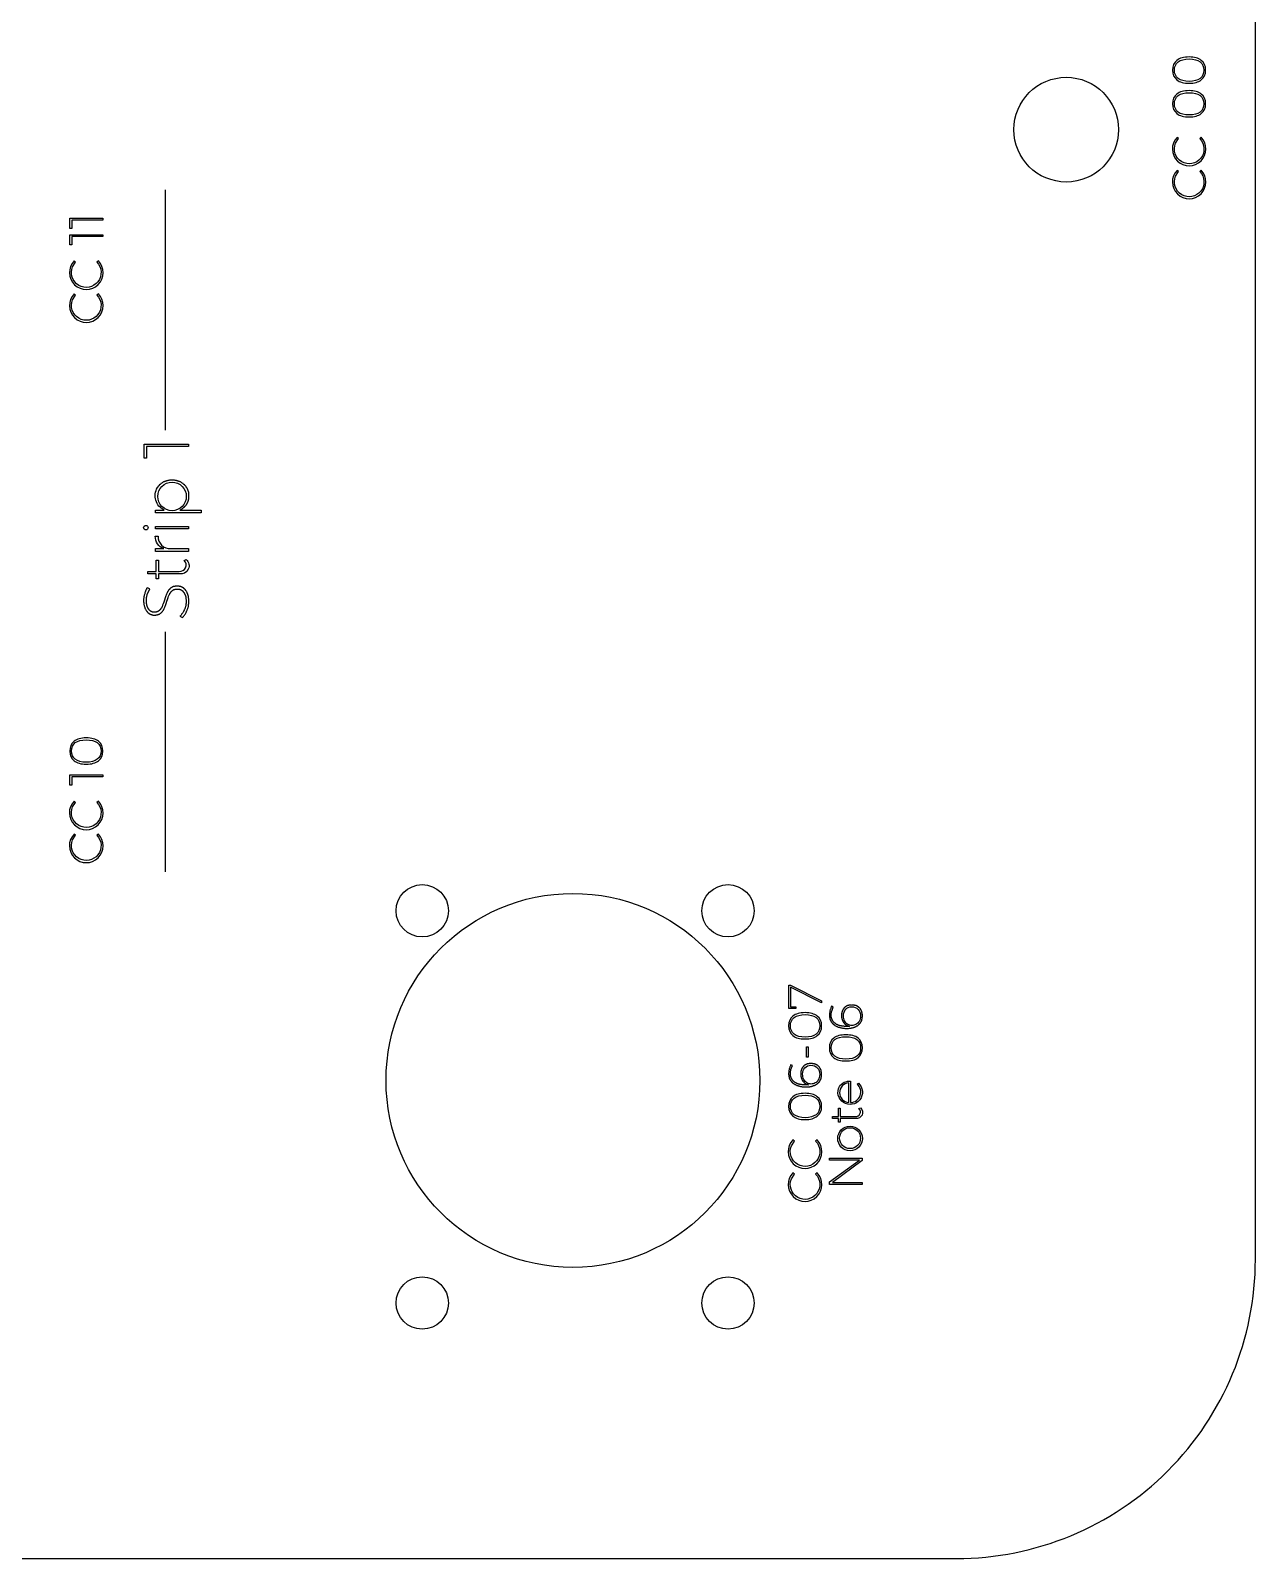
# Model space of a CAD drawing. Header units: millimetres. Extents: x 392 to 1349, y 886 to 1236.
# Drawn here: x 1038.9 to 1120.8, y 916.2 to 1018.3 of the extents above; entities that cross this region are included whole.
import ezdxf

# ---------------------------------------------------------------- set-up
doc = ezdxf.new("R2010")
doc.units = ezdxf.units.MM
doc.header["$MEASUREMENT"] = 0
doc.layers.add('Fab 3$Electronics$CUT3', color=3, linetype='Continuous', true_color=0x00ff00)
doc.layers.add('Fab 3$Electronics$ENGRAVE3', color=25, linetype='Continuous', true_color=0x996633)

msp = doc.modelspace()

# ---------------------------------------------------------------- linework, layer by layer
at = {"layer": 'Fab 3$Electronics$CUT3'}
msp.add_lwpolyline([(977.01, 916.16), (1100.84, 916.16, 0.414214), (1120.84, 936.16), (1120.84, 1195.16, 0.414214), (1100.84, 1215.16), (977.01, 1215.16, 0.414214), (957.01, 1195.16), (957.01, 1188.16, 0.414214), (967.01, 1178.16, -0.414214), (977.01, 1168.16), (977.01, 963.16, -0.414214), (967.01, 953.16, 0.414214), (957.01, 943.16), (957.01, 936.16, 0.414214)], format="xyb", close=True, dxfattribs=at)
msp.add_lwpolyline([(977.01, 916.16), (1100.84, 916.16, 0.414214), (1120.84, 936.16), (1120.84, 1195.16, 0.414214), (1100.84, 1215.16), (977.01, 1215.16, 0.414214), (957.01, 1195.16), (957.01, 1188.16, 0.414214), (967.01, 1178.16, -0.414214), (977.01, 1168.16), (977.01, 963.16, -0.414214), (967.01, 953.16, 0.414214), (957.01, 943.16), (957.01, 936.16, 0.414214)], format="xyb", close=True, dxfattribs=at)
msp.add_lwpolyline([(1090.82, 949.67), (1090.82, 950.37), (1090.93, 950.37), (1090.93, 949.67)], close=True, dxfattribs=at)
for centre, radius in [((1108.19, 1011.68), 3.5), ((1065.12, 959.46), 1.75), ((1065.12, 959.46), 1.75), ((1085.57, 959.46), 1.75), ((1085.57, 959.46), 1.75), ((1075.2, 948.12), 12.5), ((1065.12, 933.24), 1.75), ((1065.12, 933.24), 1.75), ((1085.57, 933.24), 1.75), ((1085.57, 933.24), 1.75)]:
    msp.add_circle(centre, radius, dxfattribs=at)
at = {"layer": 'Fab 3$Electronics$ENGRAVE3'}
for p, q in [((1047.92, 1007.65), (1047.92, 991.59)), ((1047.92, 978.12), (1047.92, 962.06))]:
    msp.add_line(p, q, dxfattribs=at)
for points in [[(1115.5, 1010.77), (1115.7, 1011.08), (1115.6, 1011.16, 2.359226), (1117.21, 1011.17), (1117.12, 1011.08, -1.864699)], [(1115.5, 1008.57), (1115.7, 1008.88), (1115.6, 1008.96, 2.359226), (1117.21, 1008.97), (1117.12, 1008.88, -1.864699)], [(1041.74, 1002.51), (1041.94, 1002.82), (1041.84, 1002.9, 2.359226), (1043.46, 1002.91), (1043.36, 1002.82, -1.864699)], [(1041.74, 1000.31), (1041.94, 1000.62), (1041.84, 1000.7, 2.359226), (1043.46, 1000.71), (1043.36, 1000.62, -1.864699)], [(1047.41, 987.75), (1047.43, 987.78), (1047.45, 987.81), (1047.47, 987.84), (1047.49, 987.86), (1047.5, 987.88), (1047.51, 987.89), (1047.53, 987.9), (1047.54, 987.92), (1047.55, 987.93), (1047.56, 987.94), (1047.57, 987.95), (1047.58, 987.97), (1047.6, 987.98), (1047.61, 987.99), (1047.62, 988), (1047.64, 988.01), (1047.66, 988.03), (1047.69, 988.06), (1047.72, 988.08), (1047.75, 988.09), (1047.78, 988.11), (1047.81, 988.13), (1047.84, 988.15), (1047.88, 988.16), (1047.91, 988.18), (1047.94, 988.19), (1047.98, 988.2), (1048.01, 988.21), (1048.05, 988.22), (1048.08, 988.23), (1048.12, 988.24), (1048.16, 988.25), (1048.19, 988.25), (1048.23, 988.26), (1048.27, 988.26), (1048.31, 988.26), (1048.35, 988.27), (1048.39, 988.27), (1048.43, 988.27), (1048.47, 988.26), (1048.51, 988.26), (1048.54, 988.26), (1048.58, 988.25), (1048.62, 988.25), (1048.66, 988.24), (1048.69, 988.23), (1048.73, 988.22), (1048.76, 988.21), (1048.8, 988.2), (1048.83, 988.19), (1048.87, 988.18), (1048.9, 988.16), (1048.93, 988.15), (1048.96, 988.13), (1048.99, 988.11), (1049.02, 988.09), (1049.05, 988.08), (1049.08, 988.06), (1049.11, 988.03), (1049.14, 988.01), (1049.16, 987.99), (1049.18, 987.98), (1049.19, 987.97), (1049.2, 987.95), (1049.21, 987.94), (1049.23, 987.93), (1049.24, 987.92), (1049.25, 987.91), (1049.26, 987.89), (1049.28, 987.87), (1049.3, 987.84), (1049.32, 987.81), (1049.34, 987.78), (1049.36, 987.75), (1049.37, 987.74), (1049.38, 987.72), (1049.39, 987.7), (1049.39, 987.69), (1049.4, 987.67), (1049.41, 987.66), (1049.42, 987.64), (1049.42, 987.62), (1049.43, 987.61), (1049.44, 987.59), (1049.45, 987.56), (1049.46, 987.52), (1049.47, 987.49), (1049.48, 987.46), (1049.48, 987.42), (1049.49, 987.38), (1049.49, 987.35), (1049.5, 987.31), (1049.5, 987.27), (1049.5, 987.23), (1049.5, 987.2), (1049.5, 987.16), (1049.5, 987.12), (1049.5, 987.08), (1049.49, 987.04), (1049.49, 987), (1049.48, 986.96), (1049.48, 986.95), (1049.47, 986.93), (1049.47, 986.91), (1049.46, 986.89), (1049.46, 986.87), (1049.45, 986.86), (1049.45, 986.84), (1049.44, 986.82), (1049.44, 986.8), (1049.43, 986.79), (1049.42, 986.77), (1049.42, 986.75), (1049.41, 986.74), (1049.4, 986.72), (1049.39, 986.7), (1049.38, 986.69), (1049.37, 986.67), (1049.37, 986.66), (1049.36, 986.64), (1049.35, 986.63), (1049.34, 986.61), (1049.33, 986.6), (1049.32, 986.58), (1049.31, 986.57), (1049.3, 986.55), (1049.28, 986.54), (1049.27, 986.52), (1049.26, 986.51), (1049.25, 986.5), (1049.24, 986.48), (1049.23, 986.47), (1049.21, 986.46), (1049.2, 986.45), (1049.19, 986.43), (1049.18, 986.42), (1049.16, 986.41), (1049.15, 986.4), (1049.13, 986.39), (1049.12, 986.38), (1049.11, 986.37), (1049.09, 986.35), (1049.08, 986.34), (1049.06, 986.33), (1049.05, 986.32), (1049.02, 986.3), (1048.98, 986.29), (1048.95, 986.27), (1048.92, 986.25), (1050.33, 986.25), (1050.33, 986.07), (1047.28, 986.07), (1047.28, 986.25), (1047.86, 986.25, -0.441654)], [(1047.42, 983.99, -0.144787), (1047.27, 984.5), (1047.45, 984.5, 0.435043), (1048.29, 983.67), (1049.5, 983.67), (1049.5, 983.49), (1047.28, 983.49), (1047.28, 983.67), (1047.83, 983.67, -0.153652)], [(1049.34, 982.95, -0.750475), (1048.88, 981.98), (1047.48, 981.98), (1047.48, 981.66), (1047.33, 981.66), (1047.33, 981.98), (1046.78, 981.98), (1046.78, 982.15), (1047.33, 982.15), (1047.33, 982.91), (1047.48, 982.91), (1047.48, 982.15), (1048.86, 982.15, 0.724121), (1049.2, 982.88)], [(1041.74, 966.4), (1041.94, 966.71), (1041.84, 966.79, 2.359226), (1043.46, 966.79), (1043.36, 966.71, -1.864699)], [(1041.74, 964.2), (1041.94, 964.51), (1041.84, 964.59, 2.359226), (1043.46, 964.59), (1043.36, 964.51, -1.864699)], [(1093.02, 947.72, -0.26868), (1093.77, 948.07), (1093.77, 946.64, 0.675793), (1094.21, 947.87), (1094.29, 947.94, -2.057104)], [(1093.65, 947.95, 0.952108), (1093.65, 946.65)], [(1094.44, 946.29, -0.750475), (1094.1, 945.58), (1093.07, 945.58), (1093.07, 945.34), (1092.96, 945.34), (1092.96, 945.58), (1092.56, 945.58), (1092.56, 945.71), (1092.96, 945.71), (1092.96, 946.26), (1093.07, 946.26), (1093.07, 945.71), (1094.08, 945.71, 0.724121), (1094.33, 946.24)], [(1089.81, 943.74), (1090.01, 944.06), (1089.91, 944.14, 2.359226), (1091.53, 944.14), (1091.43, 944.06, -1.864699)], [(1089.81, 941.54), (1090.01, 941.86), (1089.91, 941.94, 2.359226), (1091.53, 941.94), (1091.43, 941.86, -1.864699)]]:
    msp.add_lwpolyline(points, format="xyb", close=True, dxfattribs=at)
for points in [[(1041.56, 1005.08), (1041.56, 1005.77), (1043.75, 1005.77), (1043.75, 1005.64), (1041.69, 1005.64), (1041.69, 1005.08)], [(1041.56, 1003.98), (1041.56, 1004.66), (1043.75, 1004.66), (1043.75, 1004.54), (1041.69, 1004.54), (1041.69, 1003.98)], [(1046.52, 989.72), (1046.52, 990.66), (1049.5, 990.66), (1049.5, 990.49), (1046.69, 990.49), (1046.69, 989.72)], [(1047.28, 984.99), (1047.28, 985.16), (1049.5, 985.16), (1049.5, 984.99)], [(1046.73, 980.61), (1046.9, 980.98), (1046.73, 981.06), (1046.72, 981.04), (1046.71, 981.02), (1046.69, 981), (1046.68, 980.97), (1046.67, 980.95), (1046.66, 980.93), (1046.64, 980.9), (1046.63, 980.88), (1046.62, 980.85), (1046.61, 980.83), (1046.59, 980.77), (1046.57, 980.72), (1046.56, 980.66), (1046.54, 980.61), (1046.53, 980.55), (1046.52, 980.49), (1046.51, 980.46), (1046.51, 980.44), (1046.5, 980.41), (1046.5, 980.38), (1046.5, 980.35), (1046.49, 980.32), (1046.49, 980.29), (1046.49, 980.27), (1046.49, 980.24), (1046.49, 980.21), (1046.49, 980.17), (1046.49, 980.14), (1046.49, 980.1), (1046.5, 980.07), (1046.5, 980.03), (1046.5, 980), (1046.51, 979.97), (1046.51, 979.94), (1046.52, 979.9), (1046.52, 979.87), (1046.53, 979.84), (1046.54, 979.81), (1046.55, 979.78), (1046.56, 979.75), (1046.57, 979.72), (1046.58, 979.7), (1046.59, 979.67), (1046.6, 979.64), (1046.61, 979.62), (1046.63, 979.59), (1046.64, 979.57), (1046.65, 979.54), (1046.67, 979.52), (1046.68, 979.51), (1046.68, 979.5), (1046.69, 979.49), (1046.7, 979.48), (1046.71, 979.47), (1046.72, 979.46), (1046.72, 979.45), (1046.73, 979.44), (1046.74, 979.43), (1046.75, 979.42), (1046.76, 979.41), (1046.77, 979.4), (1046.78, 979.39), (1046.79, 979.38), (1046.8, 979.37), (1046.81, 979.37), (1046.82, 979.36), (1046.83, 979.35), (1046.84, 979.34), (1046.85, 979.34), (1046.86, 979.33), (1046.87, 979.32), (1046.88, 979.31), (1046.89, 979.31), (1046.9, 979.3), (1046.91, 979.3), (1046.92, 979.29), (1046.93, 979.29), (1046.94, 979.28), (1046.96, 979.28), (1046.97, 979.27), (1046.98, 979.27), (1046.99, 979.26), (1047, 979.26), (1047.01, 979.26), (1047.03, 979.25), (1047.04, 979.25), (1047.05, 979.25), (1047.06, 979.24), (1047.07, 979.24), (1047.09, 979.24), (1047.1, 979.24), (1047.11, 979.23), (1047.12, 979.23), (1047.14, 979.23), (1047.15, 979.23), (1047.16, 979.23), (1047.18, 979.23), (1047.19, 979.23), (1047.2, 979.23), (1047.23, 979.23), (1047.27, 979.23), (1047.3, 979.23), (1047.31, 979.23), (1047.33, 979.24), (1047.34, 979.24), (1047.36, 979.24), (1047.37, 979.24), (1047.38, 979.25), (1047.4, 979.25), (1047.41, 979.25), (1047.43, 979.26), (1047.44, 979.26), (1047.45, 979.26), (1047.46, 979.27), (1047.48, 979.27), (1047.49, 979.28), (1047.5, 979.28), (1047.51, 979.29), (1047.53, 979.29), (1047.54, 979.3), (1047.55, 979.31), (1047.56, 979.31), (1047.57, 979.32), (1047.58, 979.32), (1047.59, 979.33), (1047.6, 979.34), (1047.61, 979.35), (1047.63, 979.35), (1047.64, 979.37), (1047.66, 979.39), (1047.68, 979.4), (1047.7, 979.42), (1047.72, 979.44), (1047.74, 979.46), (1047.75, 979.48), (1047.77, 979.49), (1047.78, 979.51), (1047.8, 979.53), (1047.81, 979.55), (1047.82, 979.57), (1047.84, 979.6), (1047.85, 979.62), (1047.86, 979.64), (1047.87, 979.66), (1047.89, 979.71), (1047.91, 979.76), (1047.93, 979.82), (1047.96, 979.87), (1048, 980), (1048.05, 980.15), (1048.09, 980.28), (1048.13, 980.4), (1048.16, 980.5), (1048.18, 980.54), (1048.2, 980.59), (1048.21, 980.61), (1048.22, 980.63), (1048.23, 980.65), (1048.24, 980.67), (1048.25, 980.69), (1048.26, 980.7), (1048.28, 980.72), (1048.29, 980.74), (1048.3, 980.76), (1048.31, 980.77), (1048.33, 980.79), (1048.34, 980.8), (1048.36, 980.82), (1048.37, 980.83), (1048.39, 980.85), (1048.4, 980.86), (1048.41, 980.87), (1048.42, 980.88), (1048.43, 980.88), (1048.44, 980.89), (1048.45, 980.89), (1048.46, 980.9), (1048.46, 980.91), (1048.47, 980.91), (1048.48, 980.92), (1048.49, 980.92), (1048.5, 980.93), (1048.51, 980.93), (1048.52, 980.93), (1048.53, 980.94), (1048.54, 980.94), (1048.55, 980.95), (1048.56, 980.95), (1048.58, 980.95), (1048.59, 980.96), (1048.6, 980.96), (1048.61, 980.96), (1048.62, 980.96), (1048.63, 980.96), (1048.64, 980.97), (1048.66, 980.97), (1048.67, 980.97), (1048.68, 980.97), (1048.69, 980.97), (1048.7, 980.97), (1048.72, 980.97), (1048.74, 980.97), (1048.76, 980.97), (1048.78, 980.97), (1048.79, 980.97), (1048.81, 980.97), (1048.82, 980.97), (1048.84, 980.97), (1048.86, 980.96), (1048.87, 980.96), (1048.89, 980.96), (1048.9, 980.95), (1048.92, 980.95), (1048.93, 980.94), (1048.94, 980.94), (1048.96, 980.93), (1048.97, 980.92), (1048.98, 980.92), (1049, 980.91), (1049.01, 980.9), (1049.02, 980.89), (1049.04, 980.89), (1049.05, 980.88), (1049.06, 980.87), (1049.07, 980.86), (1049.09, 980.85), (1049.1, 980.84), (1049.11, 980.82), (1049.12, 980.81), (1049.13, 980.8), (1049.14, 980.79), (1049.15, 980.77), (1049.16, 980.76), (1049.17, 980.75), (1049.18, 980.73), (1049.19, 980.72), (1049.2, 980.7), (1049.21, 980.69), (1049.22, 980.67), (1049.23, 980.66), (1049.23, 980.64), (1049.24, 980.62), (1049.25, 980.61), (1049.26, 980.59), (1049.26, 980.57), (1049.27, 980.56), (1049.28, 980.54), (1049.28, 980.52), (1049.29, 980.5), (1049.29, 980.48), (1049.3, 980.46), (1049.3, 980.44), (1049.31, 980.42), (1049.31, 980.4), (1049.32, 980.36), (1049.32, 980.32), (1049.33, 980.27), (1049.33, 980.23), (1049.33, 980.18), (1049.33, 980.13), (1049.33, 980.1), (1049.33, 980.07), (1049.33, 980.03), (1049.33, 980), (1049.32, 979.97), (1049.32, 979.93), (1049.31, 979.9), (1049.3, 979.87), (1049.3, 979.84), (1049.29, 979.8), (1049.28, 979.77), (1049.27, 979.74), (1049.26, 979.7), (1049.25, 979.67), (1049.24, 979.64), (1049.22, 979.6), (1049.21, 979.57), (1049.19, 979.54), (1049.18, 979.51), (1049.16, 979.48), (1049.15, 979.45), (1049.13, 979.42), (1049.11, 979.39), (1049.09, 979.36), (1049.07, 979.33), (1049.05, 979.31), (1049.03, 979.28), (1049.01, 979.26), (1048.99, 979.23), (1048.97, 979.21), (1048.95, 979.18), (1048.92, 979.16), (1049.08, 979.07), (1049.1, 979.09), (1049.13, 979.12), (1049.15, 979.14), (1049.17, 979.17), (1049.2, 979.2), (1049.22, 979.23), (1049.24, 979.26), (1049.26, 979.28), (1049.28, 979.32), (1049.3, 979.35), (1049.31, 979.38), (1049.33, 979.41), (1049.35, 979.44), (1049.36, 979.48), (1049.38, 979.51), (1049.4, 979.55), (1049.41, 979.58), (1049.42, 979.62), (1049.44, 979.66), (1049.45, 979.69), (1049.46, 979.73), (1049.47, 979.76), (1049.48, 979.8), (1049.49, 979.84), (1049.49, 979.87), (1049.5, 979.91), (1049.5, 979.95), (1049.51, 979.98), (1049.51, 980.02), (1049.51, 980.06), (1049.52, 980.09), (1049.52, 980.13), (1049.52, 980.17), (1049.51, 980.21), (1049.51, 980.24), (1049.51, 980.28), (1049.51, 980.32), (1049.5, 980.35), (1049.5, 980.39), (1049.49, 980.42), (1049.49, 980.45), (1049.48, 980.49), (1049.47, 980.52), (1049.46, 980.55), (1049.45, 980.58), (1049.44, 980.62), (1049.43, 980.65), (1049.42, 980.68), (1049.41, 980.7), (1049.39, 980.73), (1049.38, 980.76), (1049.37, 980.79), (1049.35, 980.81), (1049.34, 980.84), (1049.32, 980.86), (1049.31, 980.87), (1049.3, 980.88), (1049.29, 980.89), (1049.29, 980.91), (1049.28, 980.92), (1049.27, 980.93), (1049.26, 980.94), (1049.25, 980.95), (1049.24, 980.96), (1049.23, 980.97), (1049.22, 980.98), (1049.21, 980.99), (1049.2, 981), (1049.19, 981), (1049.18, 981.01), (1049.17, 981.02), (1049.16, 981.03), (1049.15, 981.04), (1049.14, 981.05), (1049.12, 981.05), (1049.11, 981.06), (1049.1, 981.07), (1049.09, 981.07), (1049.08, 981.08), (1049.07, 981.09), (1049.05, 981.09), (1049.04, 981.1), (1049.03, 981.11), (1049.02, 981.11), (1049.01, 981.12), (1048.99, 981.12), (1048.98, 981.13), (1048.97, 981.13), (1048.96, 981.13), (1048.94, 981.14), (1048.93, 981.14), (1048.92, 981.14), (1048.9, 981.15), (1048.89, 981.15), (1048.88, 981.15), (1048.86, 981.16), (1048.85, 981.16), (1048.84, 981.16), (1048.82, 981.16), (1048.81, 981.16), (1048.8, 981.16), (1048.78, 981.16), (1048.77, 981.17), (1048.75, 981.17), (1048.74, 981.17), (1048.71, 981.17), (1048.67, 981.16), (1048.64, 981.16), (1048.63, 981.16), (1048.61, 981.16), (1048.6, 981.16), (1048.58, 981.15), (1048.57, 981.15), (1048.55, 981.15), (1048.54, 981.14), (1048.53, 981.14), (1048.51, 981.14), (1048.5, 981.13), (1048.49, 981.13), (1048.47, 981.13), (1048.46, 981.12), (1048.45, 981.12), (1048.43, 981.11), (1048.42, 981.11), (1048.41, 981.1), (1048.4, 981.09), (1048.39, 981.09), (1048.37, 981.08), (1048.36, 981.07), (1048.35, 981.07), (1048.34, 981.06), (1048.33, 981.05), (1048.32, 981.05), (1048.31, 981.04), (1048.29, 981.02), (1048.27, 981), (1048.25, 980.99), (1048.23, 980.97), (1048.21, 980.95), (1048.19, 980.93), (1048.18, 980.91), (1048.16, 980.89), (1048.15, 980.87), (1048.13, 980.85), (1048.12, 980.83), (1048.1, 980.81), (1048.09, 980.79), (1048.08, 980.77), (1048.07, 980.75), (1048.06, 980.72), (1048.03, 980.67), (1048.01, 980.62), (1047.99, 980.56), (1047.97, 980.51), (1047.93, 980.38), (1047.88, 980.23), (1047.84, 980.1), (1047.8, 979.99), (1047.76, 979.89), (1047.74, 979.84), (1047.73, 979.8), (1047.72, 979.78), (1047.71, 979.76), (1047.7, 979.74), (1047.69, 979.72), (1047.68, 979.7), (1047.66, 979.69), (1047.65, 979.67), (1047.64, 979.65), (1047.63, 979.63), (1047.61, 979.62), (1047.6, 979.6), (1047.59, 979.59), (1047.57, 979.57), (1047.56, 979.56), (1047.54, 979.54), (1047.53, 979.53), (1047.52, 979.52), (1047.51, 979.52), (1047.5, 979.51), (1047.49, 979.5), (1047.48, 979.5), (1047.48, 979.49), (1047.47, 979.49), (1047.46, 979.48), (1047.45, 979.48), (1047.44, 979.47), (1047.43, 979.47), (1047.42, 979.46), (1047.41, 979.46), (1047.4, 979.45), (1047.39, 979.45), (1047.38, 979.45), (1047.37, 979.44), (1047.36, 979.44), (1047.35, 979.44), (1047.34, 979.44), (1047.33, 979.43), (1047.31, 979.43), (1047.3, 979.43), (1047.29, 979.43), (1047.28, 979.43), (1047.27, 979.42), (1047.26, 979.42), (1047.24, 979.42), (1047.23, 979.42), (1047.22, 979.42), (1047.19, 979.42), (1047.18, 979.42), (1047.17, 979.42), (1047.15, 979.42), (1047.14, 979.42), (1047.12, 979.43), (1047.11, 979.43), (1047.1, 979.43), (1047.08, 979.43), (1047.07, 979.44), (1047.06, 979.44), (1047.04, 979.45), (1047.03, 979.45), (1047.02, 979.46), (1047.01, 979.46), (1046.99, 979.47), (1046.98, 979.47), (1046.97, 979.48), (1046.96, 979.49), (1046.95, 979.5), (1046.94, 979.5), (1046.93, 979.51), (1046.92, 979.52), (1046.91, 979.53), (1046.89, 979.54), (1046.88, 979.55), (1046.87, 979.56), (1046.86, 979.57), (1046.86, 979.58), (1046.85, 979.6), (1046.84, 979.61), (1046.83, 979.62), (1046.82, 979.63), (1046.81, 979.65), (1046.8, 979.66), (1046.79, 979.68), (1046.79, 979.69), (1046.78, 979.7), (1046.77, 979.72), (1046.76, 979.73), (1046.76, 979.75), (1046.75, 979.76), (1046.74, 979.78), (1046.74, 979.8), (1046.73, 979.81), (1046.73, 979.83), (1046.72, 979.85), (1046.72, 979.86), (1046.71, 979.88), (1046.71, 979.9), (1046.7, 979.92), (1046.7, 979.96), (1046.69, 979.99), (1046.69, 980.03), (1046.68, 980.07), (1046.68, 980.11), (1046.68, 980.16), (1046.68, 980.2), (1046.68, 980.25), (1046.68, 980.3), (1046.69, 980.35), (1046.69, 980.4), (1046.7, 980.46), (1046.71, 980.51), (1046.72, 980.56)], [(1041.56, 967.86), (1041.56, 968.55), (1043.75, 968.55), (1043.75, 968.42), (1041.69, 968.42), (1041.69, 967.86)], [(1089.63, 952.92), (1089.63, 954.49), (1089.76, 954.49), (1091.82, 953.45), (1091.82, 953.31), (1089.76, 954.36), (1089.76, 953.04), (1090.1, 953.04), (1090.1, 952.92)], [(1092.51, 952.76), (1092.61, 953.02), (1092.5, 953.08), (1092.48, 953.04), (1092.47, 953.01), (1092.45, 952.97), (1092.44, 952.93), (1092.42, 952.89), (1092.41, 952.86), (1092.4, 952.82), (1092.39, 952.78), (1092.38, 952.74), (1092.37, 952.7), (1092.37, 952.66), (1092.36, 952.62), (1092.36, 952.58), (1092.35, 952.55), (1092.35, 952.51), (1092.35, 952.48), (1092.35, 952.44), (1092.35, 952.43), (1092.35, 952.41), (1092.36, 952.39), (1092.36, 952.38), (1092.36, 952.36), (1092.36, 952.35), (1092.36, 952.33), (1092.37, 952.32), (1092.37, 952.3), (1092.37, 952.28), (1092.38, 952.27), (1092.38, 952.25), (1092.38, 952.24), (1092.39, 952.23), (1092.39, 952.21), (1092.4, 952.2), (1092.4, 952.18), (1092.41, 952.17), (1092.41, 952.15), (1092.42, 952.14), (1092.43, 952.13), (1092.43, 952.11), (1092.44, 952.1), (1092.45, 952.09), (1092.45, 952.07), (1092.46, 952.06), (1092.47, 952.05), (1092.48, 952.04), (1092.49, 952.02), (1092.5, 952.01), (1092.51, 952), (1092.51, 951.99), (1092.52, 951.97), (1092.53, 951.96), (1092.54, 951.95), (1092.55, 951.94), (1092.56, 951.93), (1092.58, 951.92), (1092.59, 951.91), (1092.6, 951.9), (1092.61, 951.89), (1092.62, 951.88), (1092.63, 951.87), (1092.64, 951.86), (1092.66, 951.85), (1092.67, 951.84), (1092.7, 951.82), (1092.72, 951.8), (1092.75, 951.78), (1092.78, 951.77), (1092.81, 951.75), (1092.84, 951.73), (1092.87, 951.72), (1092.9, 951.71), (1092.93, 951.69), (1092.97, 951.68), (1093, 951.67), (1093.04, 951.66), (1093.07, 951.65), (1093.11, 951.64), (1093.14, 951.63), (1093.18, 951.63), (1093.22, 951.62), (1093.26, 951.62), (1093.3, 951.61), (1093.34, 951.61), (1093.38, 951.6), (1093.42, 951.6), (1093.46, 951.6), (1093.51, 951.6), (1093.57, 951.6), (1093.63, 951.6), (1093.69, 951.61), (1093.74, 951.61), (1093.77, 951.62), (1093.8, 951.62), (1093.83, 951.63), (1093.85, 951.63), (1093.88, 951.64), (1093.9, 951.64), (1093.93, 951.65), (1093.95, 951.66), (1093.98, 951.66), (1094, 951.67), (1094.02, 951.68), (1094.05, 951.69), (1094.07, 951.7), (1094.09, 951.71), (1094.11, 951.72), (1094.13, 951.73), (1094.15, 951.74), (1094.17, 951.75), (1094.19, 951.76), (1094.21, 951.77), (1094.23, 951.78), (1094.25, 951.8), (1094.27, 951.81), (1094.28, 951.82), (1094.3, 951.84), (1094.32, 951.85), (1094.33, 951.87), (1094.35, 951.88), (1094.36, 951.9), (1094.38, 951.91), (1094.39, 951.93), (1094.4, 951.94), (1094.42, 951.96), (1094.43, 951.98), (1094.44, 952), (1094.45, 952.01), (1094.46, 952.03), (1094.47, 952.05), (1094.48, 952.07), (1094.49, 952.09), (1094.5, 952.11), (1094.51, 952.13), (1094.51, 952.15), (1094.52, 952.17), (1094.53, 952.19), (1094.53, 952.21), (1094.54, 952.23), (1094.54, 952.25), (1094.55, 952.27), (1094.55, 952.3), (1094.55, 952.32), (1094.55, 952.34), (1094.56, 952.37), (1094.56, 952.39), (1094.56, 952.41), (1094.56, 952.44), (1094.56, 952.46), (1094.56, 952.48), (1094.56, 952.5), (1094.56, 952.52), (1094.55, 952.54), (1094.55, 952.56), (1094.55, 952.58), (1094.55, 952.6), (1094.54, 952.61), (1094.54, 952.63), (1094.54, 952.65), (1094.53, 952.67), (1094.53, 952.69), (1094.52, 952.7), (1094.52, 952.72), (1094.51, 952.74), (1094.5, 952.75), (1094.5, 952.77), (1094.49, 952.79), (1094.48, 952.8), (1094.48, 952.82), (1094.47, 952.83), (1094.46, 952.85), (1094.45, 952.86), (1094.44, 952.88), (1094.43, 952.89), (1094.42, 952.9), (1094.41, 952.92), (1094.4, 952.93), (1094.39, 952.94), (1094.38, 952.96), (1094.37, 952.97), (1094.35, 952.98), (1094.34, 952.99), (1094.33, 953), (1094.32, 953.01), (1094.3, 953.02), (1094.29, 953.03), (1094.28, 953.04), (1094.26, 953.05), (1094.25, 953.06), (1094.23, 953.07), (1094.22, 953.08), (1094.2, 953.09), (1094.19, 953.1), (1094.17, 953.1), (1094.16, 953.11), (1094.14, 953.12), (1094.12, 953.12), (1094.11, 953.13), (1094.09, 953.13), (1094.07, 953.14), (1094.06, 953.14), (1094.04, 953.15), (1094.02, 953.15), (1094, 953.15), (1093.98, 953.16), (1093.96, 953.16), (1093.94, 953.16), (1093.93, 953.16), (1093.91, 953.16), (1093.89, 953.16), (1093.87, 953.16), (1093.85, 953.17), (1093.83, 953.16), (1093.81, 953.16), (1093.79, 953.16), (1093.77, 953.16), (1093.75, 953.16), (1093.73, 953.16), (1093.71, 953.16), (1093.7, 953.15), (1093.68, 953.15), (1093.66, 953.15), (1093.64, 953.14), (1093.63, 953.14), (1093.61, 953.13), (1093.59, 953.13), (1093.58, 953.12), (1093.56, 953.12), (1093.55, 953.11), (1093.53, 953.11), (1093.52, 953.1), (1093.5, 953.09), (1093.49, 953.08), (1093.47, 953.08), (1093.46, 953.07), (1093.45, 953.06), (1093.43, 953.05), (1093.42, 953.04), (1093.41, 953.03), (1093.4, 953.02), (1093.38, 953.01), (1093.37, 953), (1093.36, 952.99), (1093.35, 952.98), (1093.34, 952.97), (1093.33, 952.95), (1093.32, 952.94), (1093.31, 952.93), (1093.3, 952.92), (1093.29, 952.9), (1093.28, 952.89), (1093.27, 952.87), (1093.26, 952.86), (1093.25, 952.85), (1093.24, 952.83), (1093.24, 952.82), (1093.23, 952.8), (1093.22, 952.79), (1093.22, 952.77), (1093.21, 952.76), (1093.21, 952.74), (1093.2, 952.72), (1093.2, 952.71), (1093.19, 952.69), (1093.19, 952.67), (1093.18, 952.65), (1093.18, 952.64), (1093.18, 952.62), (1093.17, 952.6), (1093.17, 952.58), (1093.17, 952.56), (1093.17, 952.54), (1093.17, 952.52), (1093.17, 952.5), (1093.17, 952.48), (1093.17, 952.46), (1093.17, 952.43), (1093.17, 952.39), (1093.17, 952.36), (1093.17, 952.33), (1093.18, 952.31), (1093.18, 952.3), (1093.18, 952.28), (1093.19, 952.26), (1093.19, 952.25), (1093.19, 952.23), (1093.2, 952.22), (1093.2, 952.2), (1093.21, 952.19), (1093.21, 952.17), (1093.21, 952.16), (1093.22, 952.14), (1093.23, 952.13), (1093.23, 952.12), (1093.24, 952.1), (1093.24, 952.09), (1093.25, 952.08), (1093.26, 952.06), (1093.26, 952.05), (1093.27, 952.04), (1093.28, 952.03), (1093.29, 952.01), (1093.3, 952), (1093.3, 951.99), (1093.31, 951.98), (1093.32, 951.97), (1093.33, 951.95), (1093.34, 951.94), (1093.35, 951.93), (1093.36, 951.92), (1093.37, 951.91), (1093.38, 951.9), (1093.39, 951.89), (1093.4, 951.88), (1093.41, 951.87), (1093.42, 951.86), (1093.43, 951.85), (1093.44, 951.85), (1093.46, 951.84), (1093.47, 951.83), (1093.48, 951.82), (1093.49, 951.82), (1093.5, 951.81), (1093.52, 951.8), (1093.53, 951.79), (1093.54, 951.79), (1093.56, 951.78), (1093.57, 951.78), (1093.58, 951.77), (1093.6, 951.76), (1093.61, 951.76), (1093.63, 951.75), (1093.64, 951.75), (1093.66, 951.75), (1093.67, 951.74), (1093.69, 951.74), (1093.63, 951.73), (1093.58, 951.73), (1093.53, 951.73), (1093.49, 951.73), (1093.43, 951.73), (1093.37, 951.73), (1093.31, 951.74), (1093.26, 951.74), (1093.21, 951.75), (1093.18, 951.75), (1093.16, 951.76), (1093.13, 951.76), (1093.11, 951.77), (1093.09, 951.77), (1093.06, 951.78), (1093.04, 951.78), (1093.02, 951.79), (1092.99, 951.8), (1092.97, 951.81), (1092.95, 951.81), (1092.93, 951.82), (1092.91, 951.83), (1092.89, 951.84), (1092.87, 951.85), (1092.85, 951.86), (1092.83, 951.87), (1092.81, 951.88), (1092.79, 951.89), (1092.78, 951.9), (1092.76, 951.92), (1092.74, 951.93), (1092.73, 951.94), (1092.71, 951.95), (1092.69, 951.97), (1092.68, 951.98), (1092.67, 951.99), (1092.65, 952.01), (1092.64, 952.02), (1092.63, 952.04), (1092.61, 952.05), (1092.6, 952.07), (1092.59, 952.08), (1092.58, 952.1), (1092.57, 952.12), (1092.56, 952.13), (1092.55, 952.15), (1092.54, 952.17), (1092.53, 952.18), (1092.53, 952.2), (1092.52, 952.22), (1092.51, 952.24), (1092.51, 952.26), (1092.5, 952.28), (1092.5, 952.3), (1092.49, 952.32), (1092.49, 952.34), (1092.48, 952.36), (1092.48, 952.38), (1092.48, 952.4), (1092.48, 952.42), (1092.48, 952.44), (1092.47, 952.46), (1092.47, 952.49), (1092.48, 952.52), (1092.48, 952.55), (1092.48, 952.59), (1092.48, 952.62), (1092.49, 952.66), (1092.49, 952.69), (1092.5, 952.73)], [(1090.82, 949.67), (1090.82, 950.37), (1090.93, 950.37), (1090.93, 949.67)], [(1089.78, 948.85), (1089.88, 949.11), (1089.77, 949.16), (1089.75, 949.13), (1089.74, 949.09), (1089.72, 949.06), (1089.71, 949.02), (1089.7, 948.98), (1089.68, 948.94), (1089.67, 948.9), (1089.66, 948.86), (1089.65, 948.82), (1089.64, 948.79), (1089.64, 948.75), (1089.63, 948.71), (1089.63, 948.67), (1089.63, 948.64), (1089.62, 948.6), (1089.62, 948.56), (1089.62, 948.53), (1089.62, 948.51), (1089.63, 948.5), (1089.63, 948.48), (1089.63, 948.47), (1089.63, 948.45), (1089.63, 948.43), (1089.63, 948.42), (1089.64, 948.4), (1089.64, 948.39), (1089.64, 948.37), (1089.65, 948.36), (1089.65, 948.34), (1089.65, 948.33), (1089.66, 948.31), (1089.66, 948.3), (1089.67, 948.28), (1089.67, 948.27), (1089.68, 948.26), (1089.68, 948.24), (1089.69, 948.23), (1089.7, 948.21), (1089.7, 948.2), (1089.71, 948.19), (1089.72, 948.17), (1089.73, 948.16), (1089.73, 948.15), (1089.74, 948.13), (1089.75, 948.12), (1089.76, 948.11), (1089.77, 948.1), (1089.78, 948.09), (1089.79, 948.07), (1089.79, 948.06), (1089.8, 948.05), (1089.81, 948.04), (1089.82, 948.03), (1089.84, 948.02), (1089.85, 948), (1089.86, 947.99), (1089.87, 947.98), (1089.88, 947.97), (1089.89, 947.96), (1089.9, 947.95), (1089.91, 947.94), (1089.93, 947.93), (1089.94, 947.92), (1089.97, 947.9), (1089.99, 947.89), (1090.02, 947.87), (1090.05, 947.85), (1090.08, 947.84), (1090.11, 947.82), (1090.14, 947.81), (1090.17, 947.79), (1090.2, 947.78), (1090.24, 947.77), (1090.27, 947.76), (1090.31, 947.75), (1090.34, 947.74), (1090.38, 947.73), (1090.41, 947.72), (1090.45, 947.71), (1090.49, 947.71), (1090.53, 947.7), (1090.57, 947.7), (1090.61, 947.69), (1090.65, 947.69), (1090.69, 947.69), (1090.73, 947.69), (1090.78, 947.69), (1090.84, 947.69), (1090.9, 947.69), (1090.96, 947.7), (1091.02, 947.7), (1091.04, 947.7), (1091.07, 947.71), (1091.1, 947.71), (1091.12, 947.72), (1091.15, 947.72), (1091.17, 947.73), (1091.2, 947.74), (1091.22, 947.74), (1091.25, 947.75), (1091.27, 947.76), (1091.29, 947.77), (1091.32, 947.77), (1091.34, 947.78), (1091.36, 947.79), (1091.38, 947.8), (1091.4, 947.81), (1091.42, 947.82), (1091.44, 947.83), (1091.46, 947.85), (1091.48, 947.86), (1091.5, 947.87), (1091.52, 947.88), (1091.54, 947.9), (1091.56, 947.91), (1091.57, 947.92), (1091.59, 947.94), (1091.6, 947.95), (1091.62, 947.97), (1091.63, 947.98), (1091.65, 948), (1091.66, 948.01), (1091.68, 948.03), (1091.69, 948.05), (1091.7, 948.07), (1091.71, 948.08), (1091.72, 948.1), (1091.73, 948.12), (1091.74, 948.14), (1091.75, 948.16), (1091.76, 948.17), (1091.77, 948.19), (1091.78, 948.21), (1091.78, 948.23), (1091.79, 948.25), (1091.8, 948.28), (1091.8, 948.3), (1091.81, 948.32), (1091.81, 948.34), (1091.82, 948.36), (1091.82, 948.38), (1091.82, 948.41), (1091.82, 948.43), (1091.83, 948.45), (1091.83, 948.48), (1091.83, 948.5), (1091.83, 948.53), (1091.83, 948.55), (1091.83, 948.57), (1091.83, 948.59), (1091.83, 948.61), (1091.82, 948.63), (1091.82, 948.65), (1091.82, 948.66), (1091.82, 948.68), (1091.81, 948.7), (1091.81, 948.72), (1091.81, 948.74), (1091.8, 948.76), (1091.8, 948.77), (1091.79, 948.79), (1091.79, 948.81), (1091.78, 948.82), (1091.77, 948.84), (1091.77, 948.86), (1091.76, 948.87), (1091.75, 948.89), (1091.75, 948.9), (1091.74, 948.92), (1091.73, 948.93), (1091.72, 948.95), (1091.71, 948.96), (1091.7, 948.98), (1091.69, 948.99), (1091.68, 949), (1091.67, 949.02), (1091.66, 949.03), (1091.65, 949.04), (1091.64, 949.05), (1091.62, 949.07), (1091.61, 949.08), (1091.6, 949.09), (1091.59, 949.1), (1091.57, 949.11), (1091.56, 949.12), (1091.55, 949.13), (1091.53, 949.14), (1091.52, 949.15), (1091.5, 949.16), (1091.49, 949.17), (1091.47, 949.18), (1091.46, 949.18), (1091.44, 949.19), (1091.43, 949.2), (1091.41, 949.2), (1091.39, 949.21), (1091.38, 949.21), (1091.36, 949.22), (1091.34, 949.22), (1091.33, 949.23), (1091.31, 949.23), (1091.29, 949.24), (1091.27, 949.24), (1091.25, 949.24), (1091.23, 949.25), (1091.21, 949.25), (1091.2, 949.25), (1091.18, 949.25), (1091.16, 949.25), (1091.14, 949.25), (1091.12, 949.25), (1091.1, 949.25), (1091.08, 949.25), (1091.06, 949.25), (1091.04, 949.25), (1091.02, 949.25), (1091, 949.25), (1090.98, 949.24), (1090.97, 949.24), (1090.95, 949.24), (1090.93, 949.23), (1090.91, 949.23), (1090.9, 949.23), (1090.88, 949.22), (1090.86, 949.22), (1090.85, 949.21), (1090.83, 949.21), (1090.82, 949.2), (1090.8, 949.19), (1090.79, 949.19), (1090.77, 949.18), (1090.76, 949.17), (1090.74, 949.16), (1090.73, 949.16), (1090.72, 949.15), (1090.7, 949.14), (1090.69, 949.13), (1090.68, 949.12), (1090.67, 949.11), (1090.65, 949.1), (1090.64, 949.09), (1090.63, 949.08), (1090.62, 949.06), (1090.61, 949.05), (1090.6, 949.04), (1090.59, 949.03), (1090.58, 949.02), (1090.57, 949), (1090.56, 948.99), (1090.55, 948.98), (1090.54, 948.96), (1090.53, 948.95), (1090.52, 948.93), (1090.51, 948.92), (1090.51, 948.9), (1090.5, 948.89), (1090.49, 948.87), (1090.49, 948.86), (1090.48, 948.84), (1090.48, 948.83), (1090.47, 948.81), (1090.47, 948.79), (1090.46, 948.78), (1090.46, 948.76), (1090.45, 948.74), (1090.45, 948.72), (1090.45, 948.71), (1090.45, 948.69), (1090.44, 948.67), (1090.44, 948.65), (1090.44, 948.63), (1090.44, 948.61), (1090.44, 948.59), (1090.44, 948.57), (1090.44, 948.55), (1090.44, 948.52), (1090.44, 948.48), (1090.44, 948.45), (1090.45, 948.41), (1090.45, 948.4), (1090.45, 948.38), (1090.45, 948.37), (1090.46, 948.35), (1090.46, 948.34), (1090.46, 948.32), (1090.47, 948.3), (1090.47, 948.29), (1090.48, 948.27), (1090.48, 948.26), (1090.49, 948.25), (1090.49, 948.23), (1090.5, 948.22), (1090.5, 948.2), (1090.51, 948.19), (1090.51, 948.18), (1090.52, 948.16), (1090.53, 948.15), (1090.53, 948.14), (1090.54, 948.12), (1090.55, 948.11), (1090.56, 948.1), (1090.57, 948.09), (1090.57, 948.08), (1090.58, 948.06), (1090.59, 948.05), (1090.6, 948.04), (1090.61, 948.03), (1090.62, 948.02), (1090.63, 948.01), (1090.64, 948), (1090.65, 947.99), (1090.66, 947.98), (1090.67, 947.97), (1090.68, 947.96), (1090.69, 947.95), (1090.7, 947.94), (1090.72, 947.93), (1090.73, 947.93), (1090.74, 947.92), (1090.75, 947.91), (1090.76, 947.9), (1090.78, 947.89), (1090.79, 947.89), (1090.8, 947.88), (1090.81, 947.87), (1090.83, 947.87), (1090.84, 947.86), (1090.85, 947.86), (1090.87, 947.85), (1090.88, 947.85), (1090.9, 947.84), (1090.91, 947.84), (1090.93, 947.83), (1090.94, 947.83), (1090.96, 947.82), (1090.9, 947.82), (1090.85, 947.82), (1090.8, 947.82), (1090.76, 947.82), (1090.7, 947.82), (1090.64, 947.82), (1090.58, 947.82), (1090.53, 947.83), (1090.48, 947.84), (1090.45, 947.84), (1090.43, 947.84), (1090.4, 947.85), (1090.38, 947.85), (1090.36, 947.86), (1090.33, 947.87), (1090.31, 947.87), (1090.29, 947.88), (1090.26, 947.89), (1090.24, 947.89), (1090.22, 947.9), (1090.2, 947.91), (1090.18, 947.92), (1090.16, 947.93), (1090.14, 947.94), (1090.12, 947.95), (1090.1, 947.96), (1090.08, 947.97), (1090.06, 947.98), (1090.05, 947.99), (1090.03, 948), (1090.01, 948.01), (1090, 948.03), (1089.98, 948.04), (1089.96, 948.05), (1089.95, 948.07), (1089.94, 948.08), (1089.92, 948.09), (1089.91, 948.11), (1089.9, 948.12), (1089.88, 948.14), (1089.87, 948.15), (1089.86, 948.17), (1089.85, 948.19), (1089.84, 948.2), (1089.83, 948.22), (1089.82, 948.24), (1089.81, 948.25), (1089.8, 948.27), (1089.8, 948.29), (1089.79, 948.31), (1089.78, 948.33), (1089.78, 948.34), (1089.77, 948.36), (1089.77, 948.38), (1089.76, 948.4), (1089.76, 948.42), (1089.75, 948.44), (1089.75, 948.46), (1089.75, 948.49), (1089.75, 948.51), (1089.75, 948.53), (1089.75, 948.55), (1089.74, 948.57), (1089.75, 948.61), (1089.75, 948.64), (1089.75, 948.67), (1089.75, 948.71), (1089.76, 948.74), (1089.77, 948.78), (1089.77, 948.81)], [(1092.36, 942.79), (1092.36, 942.92), (1094.55, 942.92), (1094.55, 942.76), (1092.56, 941.3), (1094.55, 941.3), (1094.55, 941.17), (1092.36, 941.17), (1092.36, 941.33), (1094.36, 942.79)]]:
    msp.add_lwpolyline(points, close=True, dxfattribs=at)
for centre, radius in [((1048.39, 987.16), 0.954), ((1046.64, 985.07), 0.152), ((1093.73, 944.24), 0.824), ((1093.73, 944.26), 0.7)]:
    msp.add_circle(centre, radius, dxfattribs=at)
for points, knots in [([(1115.59, 1016.31, -12.99), (1115.78, 1016.46, -12.99), (1116.05, 1016.54, -12.99), (1116.41, 1016.54, -12.99), (1116.76, 1016.54, -12.99), (1117.03, 1016.46, -12.99), (1117.22, 1016.31, -12.99), (1117.42, 1016.16, -12.99), (1117.51, 1015.94, -12.99), (1117.51, 1015.66, -12.99), (1117.51, 1015.38, -12.99), (1117.42, 1015.16, -12.99), (1117.22, 1015.01, -12.99), (1117.03, 1014.85, -12.99), (1116.76, 1014.78, -12.99), (1116.41, 1014.78, -12.99), (1116.05, 1014.78, -12.99), (1115.78, 1014.85, -12.99), (1115.59, 1015.01, -12.99), (1115.4, 1015.16, -12.99), (1115.3, 1015.38, -12.99), (1115.3, 1015.66, -12.99), (1115.3, 1015.94, -12.99), (1115.4, 1016.16, -12.99), (1115.59, 1016.31, -12.99)], [0, 0, 0, 0, 1, 1, 1, 2, 2, 2, 3, 3, 3, 4, 4, 4, 5, 5, 5, 6, 6, 6, 7, 7, 7, 8, 8, 8, 8]), ([(1115.68, 1015.1, -12.99), (1115.84, 1014.97, -12.99), (1116.09, 1014.91, -12.99), (1116.41, 1014.91, -12.99), (1116.73, 1014.91, -12.99), (1116.97, 1014.97, -12.99), (1117.14, 1015.1, -12.99), (1117.31, 1015.23, -12.99), (1117.39, 1015.42, -12.99), (1117.39, 1015.66, -12.99), (1117.39, 1015.9, -12.99), (1117.31, 1016.08, -12.99), (1117.14, 1016.21, -12.99), (1116.97, 1016.34, -12.99), (1116.73, 1016.41, -12.99), (1116.41, 1016.41, -12.99), (1116.09, 1016.41, -12.99), (1115.84, 1016.34, -12.99), (1115.68, 1016.21, -12.99), (1115.51, 1016.08, -12.99), (1115.42, 1015.9, -12.99), (1115.42, 1015.66, -12.99), (1115.42, 1015.42, -12.99), (1115.51, 1015.23, -12.99), (1115.68, 1015.1, -12.99)], [0, 0, 0, 0, 1, 1, 1, 2, 2, 2, 3, 3, 3, 4, 4, 4, 5, 5, 5, 6, 6, 6, 7, 7, 7, 8, 8, 8, 8]), ([(1115.59, 1014.06, -12.99), (1115.78, 1014.21, -12.99), (1116.05, 1014.29, -12.99), (1116.41, 1014.29, -12.99), (1116.76, 1014.29, -12.99), (1117.03, 1014.21, -12.99), (1117.22, 1014.06, -12.99), (1117.42, 1013.91, -12.99), (1117.51, 1013.69, -12.99), (1117.51, 1013.41, -12.99), (1117.51, 1013.13, -12.99), (1117.42, 1012.91, -12.99), (1117.22, 1012.76, -12.99), (1117.03, 1012.6, -12.99), (1116.76, 1012.53, -12.99), (1116.41, 1012.53, -12.99), (1116.05, 1012.53, -12.99), (1115.78, 1012.6, -12.99), (1115.59, 1012.76, -12.99), (1115.4, 1012.91, -12.99), (1115.3, 1013.13, -12.99), (1115.3, 1013.41, -12.99), (1115.3, 1013.69, -12.99), (1115.4, 1013.91, -12.99), (1115.59, 1014.06, -12.99)], [0, 0, 0, 0, 1, 1, 1, 2, 2, 2, 3, 3, 3, 4, 4, 4, 5, 5, 5, 6, 6, 6, 7, 7, 7, 8, 8, 8, 8]), ([(1115.68, 1012.85, -12.99), (1115.84, 1012.72, -12.99), (1116.09, 1012.66, -12.99), (1116.41, 1012.66, -12.99), (1116.73, 1012.66, -12.99), (1116.97, 1012.72, -12.99), (1117.14, 1012.85, -12.99), (1117.31, 1012.98, -12.99), (1117.39, 1013.16, -12.99), (1117.39, 1013.41, -12.99), (1117.39, 1013.65, -12.99), (1117.31, 1013.83, -12.99), (1117.14, 1013.96, -12.99), (1116.97, 1014.09, -12.99), (1116.73, 1014.15, -12.99), (1116.41, 1014.15, -12.99), (1116.09, 1014.15, -12.99), (1115.84, 1014.09, -12.99), (1115.68, 1013.96, -12.99), (1115.51, 1013.83, -12.99), (1115.42, 1013.65, -12.99), (1115.42, 1013.41, -12.99), (1115.42, 1013.16, -12.99), (1115.51, 1012.98, -12.99), (1115.68, 1012.85, -12.99)], [0, 0, 0, 0, 1, 1, 1, 2, 2, 2, 3, 3, 3, 4, 4, 4, 5, 5, 5, 6, 6, 6, 7, 7, 7, 8, 8, 8, 8]), ([(1041.84, 970.79), (1042.03, 970.94), (1042.3, 971.02), (1042.65, 971.02), (1043.01, 971.02), (1043.28, 970.94), (1043.47, 970.79), (1043.66, 970.64), (1043.76, 970.42), (1043.76, 970.14), (1043.76, 969.86), (1043.66, 969.64), (1043.47, 969.49), (1043.28, 969.34), (1043.01, 969.26), (1042.65, 969.26), (1042.3, 969.26), (1042.03, 969.34), (1041.84, 969.49), (1041.65, 969.64), (1041.55, 969.86), (1041.55, 970.14), (1041.55, 970.42), (1041.65, 970.64), (1041.84, 970.79)], [0, 0, 0, 0, 1, 1, 1, 2, 2, 2, 3, 3, 3, 4, 4, 4, 5, 5, 5, 6, 6, 6, 7, 7, 7, 8, 8, 8, 8]), ([(1041.92, 969.59), (1042.09, 969.46), (1042.34, 969.39), (1042.65, 969.39), (1042.97, 969.39), (1043.22, 969.46), (1043.39, 969.59), (1043.56, 969.71), (1043.64, 969.9), (1043.64, 970.14), (1043.64, 970.38), (1043.56, 970.57), (1043.39, 970.7), (1043.22, 970.82), (1042.97, 970.89), (1042.65, 970.89), (1042.34, 970.89), (1042.09, 970.82), (1041.92, 970.7), (1041.76, 970.57), (1041.67, 970.38), (1041.67, 970.14), (1041.67, 969.9), (1041.76, 969.71), (1041.92, 969.59)], [0, 0, 0, 0, 1, 1, 1, 2, 2, 2, 3, 3, 3, 4, 4, 4, 5, 5, 5, 6, 6, 6, 7, 7, 7, 8, 8, 8, 8]), ([(1093.37, 952.1), (1093.42, 952), (1093.49, 951.92), (1093.58, 951.87), (1093.67, 951.82), (1093.76, 951.79), (1093.86, 951.79), (1093.95, 951.79), (1094.04, 951.81), (1094.12, 951.86), (1094.21, 951.91), (1094.28, 951.98), (1094.34, 952.07), (1094.4, 952.17), (1094.43, 952.29), (1094.43, 952.42), (1094.43, 952.61), (1094.38, 952.76), (1094.27, 952.87), (1094.17, 952.98), (1094.02, 953.04), (1093.84, 953.04), (1093.67, 953.04), (1093.54, 952.99), (1093.44, 952.88), (1093.34, 952.77), (1093.29, 952.63), (1093.29, 952.45), (1093.29, 952.32), (1093.31, 952.2), (1093.37, 952.1)], [0, 0, 0, 0, 1, 1, 1, 2, 2, 2, 3, 3, 3, 4, 4, 4, 5, 5, 5, 6, 6, 6, 7, 7, 7, 8, 8, 8, 9, 9, 9, 10, 10, 10, 10]), ([(1089.91, 952.42), (1090.1, 952.57), (1090.37, 952.65), (1090.72, 952.65), (1091.08, 952.65), (1091.35, 952.57), (1091.54, 952.42), (1091.73, 952.27), (1091.83, 952.05), (1091.83, 951.77), (1091.83, 951.49), (1091.73, 951.27), (1091.54, 951.12), (1091.35, 950.96), (1091.08, 950.89), (1090.72, 950.89), (1090.37, 950.89), (1090.1, 950.96), (1089.91, 951.12), (1089.72, 951.27), (1089.62, 951.49), (1089.62, 951.77), (1089.62, 952.05), (1089.72, 952.27), (1089.91, 952.42)], [0, 0, 0, 0, 1, 1, 1, 2, 2, 2, 3, 3, 3, 4, 4, 4, 5, 5, 5, 6, 6, 6, 7, 7, 7, 8, 8, 8, 8]), ([(1089.99, 951.21), (1090.16, 951.08), (1090.41, 951.02), (1090.72, 951.02), (1091.04, 951.02), (1091.29, 951.08), (1091.46, 951.21), (1091.63, 951.34), (1091.71, 951.53), (1091.71, 951.77), (1091.71, 952.01), (1091.63, 952.2), (1091.46, 952.32), (1091.29, 952.45), (1091.04, 952.52), (1090.72, 952.52), (1090.41, 952.52), (1090.16, 952.45), (1089.99, 952.32), (1089.83, 952.2), (1089.74, 952.01), (1089.74, 951.77), (1089.74, 951.53), (1089.83, 951.34), (1089.99, 951.21)], [0, 0, 0, 0, 1, 1, 1, 2, 2, 2, 3, 3, 3, 4, 4, 4, 5, 5, 5, 6, 6, 6, 7, 7, 7, 8, 8, 8, 8]), ([(1092.64, 950.95), (1092.83, 951.1), (1093.1, 951.17), (1093.45, 951.17), (1093.81, 951.17), (1094.08, 951.1), (1094.27, 950.95), (1094.46, 950.8), (1094.56, 950.58), (1094.56, 950.3), (1094.56, 950.01), (1094.46, 949.8), (1094.27, 949.64), (1094.08, 949.49), (1093.81, 949.42), (1093.45, 949.42), (1093.1, 949.42), (1092.83, 949.49), (1092.64, 949.64), (1092.45, 949.8), (1092.35, 950.01), (1092.35, 950.3), (1092.35, 950.58), (1092.45, 950.8), (1092.64, 950.95)], [0, 0, 0, 0, 1, 1, 1, 2, 2, 2, 3, 3, 3, 4, 4, 4, 5, 5, 5, 6, 6, 6, 7, 7, 7, 8, 8, 8, 8]), ([(1092.72, 949.74), (1092.89, 949.61), (1093.13, 949.55), (1093.45, 949.55), (1093.77, 949.55), (1094.02, 949.61), (1094.19, 949.74), (1094.36, 949.87), (1094.44, 950.05), (1094.44, 950.3), (1094.44, 950.54), (1094.36, 950.72), (1094.19, 950.85), (1094.02, 950.98), (1093.77, 951.04), (1093.45, 951.04), (1093.13, 951.04), (1092.89, 950.98), (1092.72, 950.85), (1092.56, 950.72), (1092.47, 950.54), (1092.47, 950.3), (1092.47, 950.05), (1092.56, 949.87), (1092.72, 949.74)], [0, 0, 0, 0, 1, 1, 1, 2, 2, 2, 3, 3, 3, 4, 4, 4, 5, 5, 5, 6, 6, 6, 7, 7, 7, 8, 8, 8, 8]), ([(1090.64, 948.19), (1090.69, 948.09), (1090.76, 948.01), (1090.85, 947.96), (1090.94, 947.9), (1091.03, 947.88), (1091.13, 947.88), (1091.22, 947.88), (1091.31, 947.9), (1091.39, 947.95), (1091.48, 947.99), (1091.56, 948.06), (1091.61, 948.16), (1091.67, 948.26), (1091.7, 948.37), (1091.7, 948.51), (1091.7, 948.69), (1091.65, 948.84), (1091.54, 948.96), (1091.44, 949.07), (1091.29, 949.13), (1091.11, 949.13), (1090.94, 949.13), (1090.81, 949.07), (1090.71, 948.97), (1090.61, 948.86), (1090.56, 948.72), (1090.56, 948.54), (1090.56, 948.4), (1090.58, 948.29), (1090.64, 948.19)], [0, 0, 0, 0, 1, 1, 1, 2, 2, 2, 3, 3, 3, 4, 4, 4, 5, 5, 5, 6, 6, 6, 7, 7, 7, 8, 8, 8, 9, 9, 9, 10, 10, 10, 10]), ([(1089.91, 947.03), (1090.1, 947.19), (1090.37, 947.26), (1090.72, 947.26), (1091.08, 947.26), (1091.35, 947.19), (1091.54, 947.03), (1091.73, 946.88), (1091.83, 946.67), (1091.83, 946.38), (1091.83, 946.1), (1091.73, 945.88), (1091.54, 945.73), (1091.35, 945.58), (1091.08, 945.5), (1090.72, 945.5), (1090.37, 945.5), (1090.1, 945.58), (1089.91, 945.73), (1089.72, 945.88), (1089.62, 946.1), (1089.62, 946.38), (1089.62, 946.67), (1089.72, 946.88), (1089.91, 947.03)], [0, 0, 0, 0, 1, 1, 1, 2, 2, 2, 3, 3, 3, 4, 4, 4, 5, 5, 5, 6, 6, 6, 7, 7, 7, 8, 8, 8, 8]), ([(1089.99, 945.83), (1090.16, 945.7), (1090.41, 945.63), (1090.72, 945.63), (1091.04, 945.63), (1091.29, 945.7), (1091.46, 945.83), (1091.63, 945.96), (1091.71, 946.14), (1091.71, 946.38), (1091.71, 946.62), (1091.63, 946.81), (1091.46, 946.94), (1091.29, 947.07), (1091.04, 947.13), (1090.72, 947.13), (1090.41, 947.13), (1090.16, 947.07), (1089.99, 946.94), (1089.83, 946.81), (1089.74, 946.62), (1089.74, 946.38), (1089.74, 946.14), (1089.83, 945.96), (1089.99, 945.83)], [0, 0, 0, 0, 1, 1, 1, 2, 2, 2, 3, 3, 3, 4, 4, 4, 5, 5, 5, 6, 6, 6, 7, 7, 7, 8, 8, 8, 8])]:
    msp.add_open_spline(points, degree=3, knots=knots, dxfattribs=at)

doc.saveas('drawing.dxf')
